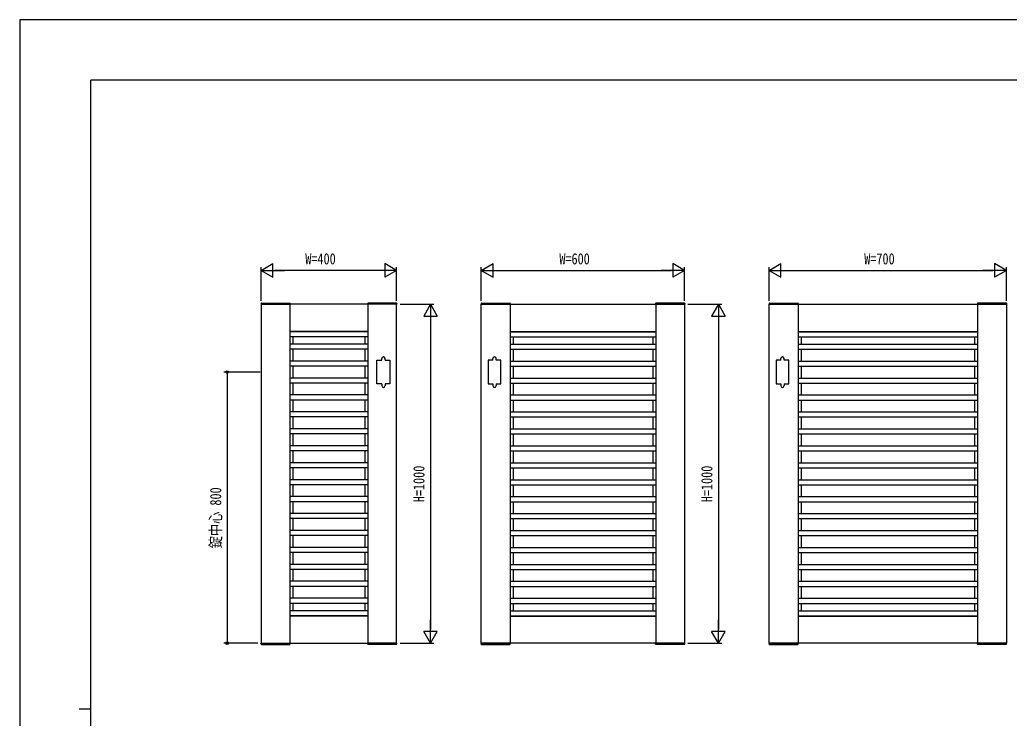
# Model space of a CAD drawing. Units: millimetres on the paper. Extents: x -297 to 297, y -210 to 210.
# Drawn here: x -297 to -4.9, y 3.9 to 210 of the extents above; entities that cross this region are included whole.
import ezdxf
from ezdxf.enums import TextEntityAlignment as Align

# ---------------------------------------------------------------- set-up
doc = ezdxf.new("R2010")
doc.units = ezdxf.units.MM
for name, color, linetype in [('0-2_YKK_A1', 4, 'Continuous'), ('0-3_YKK_D', 6, 'Continuous'), ('0-4_YKK_ZWAK', 7, 'Continuous')]:
    doc.layers.add(name, color=color, linetype=linetype)
doc.styles.add('ＭＳ ゴシック', font='')
doc.styles.get('ＭＳ ゴシック').set_extended_font_data('MS Gothic')

msp = doc.modelspace()

# ---------------------------------------------------------------- linework, layer by layer
at = {"layer": '0-2_YKK_A1'}
for p, q in [((-225.791, 126.287), (-225.804, 126.032)), ((-225.804, 126.032), (-217.204, 126.032)), ((-225.691, 126.382), (-217.318, 126.382)), ((-217.254, 126.032), (-217.254, 26.032)), ((-217.218, 126.287), (-217.204, 126.032)), ((-194.291, 126.287), (-194.304, 126.032)), ((-185.704, 126.032), (-194.304, 126.032)), ((-194.254, 126.032), (-194.254, 26.032)), ((-185.818, 126.382), (-194.191, 126.382)), ((-185.718, 126.287), (-185.704, 126.032)), ((-160.791, 126.287), (-160.804, 126.032)), ((-160.804, 126.032), (-152.204, 126.032)), ((-160.691, 126.382), (-152.318, 126.382)), ((-152.254, 126.032), (-152.254, 26.032)), ((-152.218, 126.287), (-152.204, 126.032)), ((-109.291, 126.287), (-109.304, 126.032)), ((-100.704, 126.032), (-109.304, 126.032)), ((-109.254, 126.032), (-109.254, 26.032)), ((-100.818, 126.382), (-109.191, 126.382)), ((-100.718, 126.287), (-100.704, 126.032)), ((-75.791, 126.287), (-75.804, 126.032)), ((-75.804, 126.032), (-67.204, 126.032)), ((-75.691, 126.382), (-67.318, 126.382)), ((-67.254, 126.032), (-67.254, 26.032)), ((-67.218, 126.287), (-67.204, 126.032)), ((-14.291, 126.287), (-14.304, 126.032)), ((-5.704, 126.032), (-14.304, 126.032)), ((-14.254, 126.032), (-14.254, 26.032)), ((-5.818, 126.382), (-14.191, 126.382)), ((-5.718, 126.287), (-5.704, 126.032)), ((-194.254, 118.032), (-217.254, 118.032)), ((-194.254, 117.952), (-217.254, 117.952)), ((-216.374, 118.032), (-216.374, 117.952)), ((-195.134, 118.032), (-195.134, 117.952)), ((-152.254, 118.032), (-109.254, 118.032)), ((-152.254, 117.952), (-109.254, 117.952)), ((-151.374, 118.032), (-151.374, 117.952)), ((-110.134, 118.032), (-110.134, 117.952)), ((-67.254, 118.032), (-14.254, 118.032)), ((-67.254, 117.952), (-14.254, 117.952)), ((-66.374, 118.032), (-66.374, 117.952)), ((-15.134, 118.032), (-15.134, 117.952)), ((-194.254, 116.452), (-217.254, 116.452)), ((-194.254, 114.282), (-217.254, 114.282)), ((-216.374, 116.452), (-216.374, 114.282)), ((-195.134, 116.452), (-195.134, 114.282)), ((-152.254, 116.452), (-109.254, 116.452)), ((-152.254, 114.282), (-109.254, 114.282)), ((-151.374, 116.452), (-151.374, 114.282)), ((-110.134, 116.452), (-110.134, 114.282)), ((-67.254, 116.452), (-14.254, 116.452)), ((-67.254, 114.282), (-14.254, 114.282)), ((-66.374, 116.452), (-66.374, 114.282)), ((-15.134, 116.452), (-15.134, 114.282)), ((-194.254, 112.782), (-217.254, 112.782)), ((-216.374, 112.782), (-216.374, 109.282)), ((-195.134, 112.782), (-195.134, 109.282)), ((-152.254, 112.782), (-109.254, 112.782)), ((-151.374, 112.782), (-151.374, 109.282)), ((-110.134, 112.782), (-110.134, 109.282)), ((-67.254, 112.782), (-14.254, 112.782)), ((-66.374, 112.782), (-66.374, 109.282)), ((-15.134, 112.782), (-15.134, 109.282)), ((-194.254, 109.282), (-217.254, 109.282)), ((-190.154, 109.532), (-190.154, 110.032)), ((-189.154, 109.532), (-189.154, 110.032)), ((-157.354, 109.532), (-157.354, 110.032)), ((-156.354, 109.532), (-156.354, 110.032)), ((-152.254, 109.282), (-109.254, 109.282)), ((-72.354, 109.532), (-72.354, 110.032)), ((-71.354, 109.532), (-71.354, 110.032)), ((-67.254, 109.282), (-14.254, 109.282)), ((-194.254, 107.782), (-217.254, 107.782)), ((-216.374, 107.782), (-216.374, 104.282)), ((-195.134, 107.782), (-195.134, 104.282)), ((-152.254, 107.782), (-109.254, 107.782)), ((-151.374, 107.782), (-151.374, 104.282)), ((-110.134, 107.782), (-110.134, 104.282)), ((-67.254, 107.782), (-14.254, 107.782)), ((-66.374, 107.782), (-66.374, 104.282)), ((-15.134, 107.782), (-15.134, 104.282)), ((-194.254, 104.282), (-217.254, 104.282)), ((-194.254, 102.782), (-217.254, 102.782)), ((-216.374, 102.782), (-216.374, 99.282)), ((-195.134, 102.782), (-195.134, 99.282)), ((-190.154, 102.532), (-190.154, 102.032)), ((-189.154, 102.532), (-189.154, 102.032)), ((-157.354, 102.532), (-157.354, 102.032)), ((-156.354, 102.532), (-156.354, 102.032)), ((-152.254, 104.282), (-109.254, 104.282)), ((-152.254, 102.782), (-109.254, 102.782)), ((-151.374, 102.782), (-151.374, 99.282)), ((-110.134, 102.782), (-110.134, 99.282)), ((-72.354, 102.532), (-72.354, 102.032)), ((-71.354, 102.532), (-71.354, 102.032)), ((-67.254, 104.282), (-14.254, 104.282)), ((-67.254, 102.782), (-14.254, 102.782)), ((-66.374, 102.782), (-66.374, 99.282)), ((-15.134, 102.782), (-15.134, 99.282)), ((-194.254, 99.282), (-217.254, 99.282)), ((-194.254, 97.782), (-217.254, 97.782)), ((-216.374, 97.782), (-216.374, 94.282)), ((-195.134, 97.782), (-195.134, 94.282)), ((-152.254, 99.282), (-109.254, 99.282)), ((-152.254, 97.782), (-109.254, 97.782)), ((-151.374, 97.782), (-151.374, 94.282)), ((-110.134, 97.782), (-110.134, 94.282)), ((-67.254, 99.282), (-14.254, 99.282)), ((-67.254, 97.782), (-14.254, 97.782)), ((-66.374, 97.782), (-66.374, 94.282)), ((-15.134, 97.782), (-15.134, 94.282)), ((-194.254, 94.282), (-217.254, 94.282)), ((-152.254, 94.282), (-109.254, 94.282)), ((-67.254, 94.282), (-14.254, 94.282)), ((-194.254, 92.782), (-217.254, 92.782)), ((-216.374, 92.782), (-216.374, 89.282)), ((-195.134, 92.782), (-195.134, 89.282)), ((-152.254, 92.782), (-109.254, 92.782)), ((-151.374, 92.782), (-151.374, 89.282)), ((-110.134, 92.782), (-110.134, 89.282)), ((-67.254, 92.782), (-14.254, 92.782)), ((-66.374, 92.782), (-66.374, 89.282)), ((-15.134, 92.782), (-15.134, 89.282)), ((-194.254, 89.282), (-217.254, 89.282)), ((-194.254, 87.782), (-217.254, 87.782)), ((-216.374, 87.782), (-216.374, 84.282)), ((-195.134, 87.782), (-195.134, 84.282)), ((-152.254, 89.282), (-109.254, 89.282)), ((-152.254, 87.782), (-109.254, 87.782)), ((-151.374, 87.782), (-151.374, 84.282)), ((-110.134, 87.782), (-110.134, 84.282)), ((-67.254, 89.282), (-14.254, 89.282)), ((-67.254, 87.782), (-14.254, 87.782)), ((-66.374, 87.782), (-66.374, 84.282)), ((-15.134, 87.782), (-15.134, 84.282)), ((-194.254, 84.282), (-217.254, 84.282)), ((-194.254, 82.782), (-217.254, 82.782)), ((-216.374, 82.782), (-216.374, 79.282)), ((-195.134, 82.782), (-195.134, 79.282)), ((-152.254, 84.282), (-109.254, 84.282)), ((-152.254, 82.782), (-109.254, 82.782)), ((-151.374, 82.782), (-151.374, 79.282)), ((-110.134, 82.782), (-110.134, 79.282)), ((-67.254, 84.282), (-14.254, 84.282)), ((-67.254, 82.782), (-14.254, 82.782)), ((-66.374, 82.782), (-66.374, 79.282)), ((-15.134, 82.782), (-15.134, 79.282)), ((-194.254, 79.282), (-217.254, 79.282)), ((-152.254, 79.282), (-109.254, 79.282)), ((-67.254, 79.282), (-14.254, 79.282)), ((-194.254, 77.782), (-217.254, 77.782)), ((-216.374, 77.782), (-216.374, 74.282)), ((-195.134, 77.782), (-195.134, 74.282)), ((-152.254, 77.782), (-109.254, 77.782)), ((-151.374, 77.782), (-151.374, 74.282)), ((-110.134, 77.782), (-110.134, 74.282)), ((-67.254, 77.782), (-14.254, 77.782)), ((-66.374, 77.782), (-66.374, 74.282)), ((-15.134, 77.782), (-15.134, 74.282)), ((-194.254, 74.282), (-217.254, 74.282)), ((-152.254, 74.282), (-109.254, 74.282)), ((-67.254, 74.282), (-14.254, 74.282)), ((-194.254, 72.782), (-217.254, 72.782)), ((-216.374, 72.782), (-216.374, 69.282)), ((-195.134, 72.782), (-195.134, 69.282)), ((-152.254, 72.782), (-109.254, 72.782)), ((-151.374, 72.782), (-151.374, 69.282)), ((-110.134, 72.782), (-110.134, 69.282)), ((-67.254, 72.782), (-14.254, 72.782)), ((-66.374, 72.782), (-66.374, 69.282)), ((-15.134, 72.782), (-15.134, 69.282)), ((-194.254, 69.282), (-217.254, 69.282)), ((-194.254, 67.782), (-217.254, 67.782)), ((-216.374, 67.782), (-216.374, 64.282)), ((-195.134, 67.782), (-195.134, 64.282)), ((-152.254, 69.282), (-109.254, 69.282)), ((-152.254, 67.782), (-109.254, 67.782)), ((-151.374, 67.782), (-151.374, 64.282)), ((-110.134, 67.782), (-110.134, 64.282)), ((-67.254, 69.282), (-14.254, 69.282)), ((-67.254, 67.782), (-14.254, 67.782)), ((-66.374, 67.782), (-66.374, 64.282)), ((-15.134, 67.782), (-15.134, 64.282)), ((-194.254, 64.282), (-217.254, 64.282)), ((-152.254, 64.282), (-109.254, 64.282)), ((-67.254, 64.282), (-14.254, 64.282)), ((-194.254, 62.782), (-217.254, 62.782)), ((-216.374, 62.782), (-216.374, 59.282)), ((-195.134, 62.782), (-195.134, 59.282)), ((-152.254, 62.782), (-109.254, 62.782)), ((-151.374, 62.782), (-151.374, 59.282)), ((-110.134, 62.782), (-110.134, 59.282)), ((-67.254, 62.782), (-14.254, 62.782)), ((-66.374, 62.782), (-66.374, 59.282)), ((-15.134, 62.782), (-15.134, 59.282)), ((-194.254, 59.282), (-217.254, 59.282)), ((-152.254, 59.282), (-109.254, 59.282)), ((-67.254, 59.282), (-14.254, 59.282)), ((-194.254, 57.782), (-217.254, 57.782)), ((-216.374, 57.782), (-216.374, 54.282)), ((-195.134, 57.782), (-195.134, 54.282)), ((-152.254, 57.782), (-109.254, 57.782)), ((-151.374, 57.782), (-151.374, 54.282)), ((-110.134, 57.782), (-110.134, 54.282)), ((-67.254, 57.782), (-14.254, 57.782)), ((-66.374, 57.782), (-66.374, 54.282)), ((-15.134, 57.782), (-15.134, 54.282)), ((-194.254, 54.282), (-217.254, 54.282)), ((-194.254, 52.782), (-217.254, 52.782)), ((-216.374, 52.782), (-216.374, 49.282)), ((-195.134, 52.782), (-195.134, 49.282)), ((-152.254, 54.282), (-109.254, 54.282)), ((-152.254, 52.782), (-109.254, 52.782)), ((-151.374, 52.782), (-151.374, 49.282)), ((-110.134, 52.782), (-110.134, 49.282)), ((-67.254, 54.282), (-14.254, 54.282)), ((-67.254, 52.782), (-14.254, 52.782)), ((-66.374, 52.782), (-66.374, 49.282)), ((-15.134, 52.782), (-15.134, 49.282)), ((-194.254, 49.282), (-217.254, 49.282)), ((-194.254, 47.782), (-217.254, 47.782)), ((-216.374, 47.782), (-216.374, 44.282)), ((-195.134, 47.782), (-195.134, 44.282)), ((-152.254, 49.282), (-109.254, 49.282)), ((-152.254, 47.782), (-109.254, 47.782)), ((-151.374, 47.782), (-151.374, 44.282)), ((-110.134, 47.782), (-110.134, 44.282)), ((-67.254, 49.282), (-14.254, 49.282)), ((-67.254, 47.782), (-14.254, 47.782)), ((-66.374, 47.782), (-66.374, 44.282)), ((-15.134, 47.782), (-15.134, 44.282)), ((-194.254, 44.282), (-217.254, 44.282)), ((-152.254, 44.282), (-109.254, 44.282)), ((-67.254, 44.282), (-14.254, 44.282)), ((-194.254, 42.782), (-217.254, 42.782)), ((-216.374, 42.782), (-216.374, 39.282)), ((-195.134, 42.782), (-195.134, 39.282)), ((-152.254, 42.782), (-109.254, 42.782)), ((-151.374, 42.782), (-151.374, 39.282)), ((-110.134, 42.782), (-110.134, 39.282)), ((-67.254, 42.782), (-14.254, 42.782)), ((-66.374, 42.782), (-66.374, 39.282)), ((-15.134, 42.782), (-15.134, 39.282)), ((-194.254, 39.282), (-217.254, 39.282)), ((-152.254, 39.282), (-109.254, 39.282)), ((-67.254, 39.282), (-14.254, 39.282)), ((-194.254, 37.782), (-217.254, 37.782)), ((-194.254, 35.612), (-217.254, 35.612)), ((-216.374, 37.782), (-216.374, 35.612)), ((-195.134, 37.782), (-195.134, 35.612)), ((-152.254, 37.782), (-109.254, 37.782)), ((-152.254, 35.612), (-109.254, 35.612)), ((-151.374, 37.782), (-151.374, 35.612)), ((-110.134, 37.782), (-110.134, 35.612)), ((-67.254, 37.782), (-14.254, 37.782)), ((-67.254, 35.612), (-14.254, 35.612)), ((-66.374, 37.782), (-66.374, 35.612)), ((-15.134, 37.782), (-15.134, 35.612)), ((-194.254, 34.112), (-217.254, 34.112)), ((-194.254, 34.032), (-217.254, 34.032)), ((-216.374, 34.112), (-216.374, 34.032)), ((-195.134, 34.112), (-195.134, 34.032)), ((-152.254, 34.112), (-109.254, 34.112)), ((-152.254, 34.032), (-109.254, 34.032)), ((-151.374, 34.112), (-151.374, 34.032)), ((-110.134, 34.112), (-110.134, 34.032)), ((-67.254, 34.112), (-14.254, 34.112)), ((-67.254, 34.032), (-14.254, 34.032)), ((-66.374, 34.112), (-66.374, 34.032)), ((-15.134, 34.112), (-15.134, 34.032)), ((-225.804, 26.032), (-217.204, 26.032)), ((-225.791, 25.777), (-225.804, 26.032)), ((-225.691, 25.682), (-217.318, 25.682)), ((-217.218, 25.777), (-217.204, 26.032)), ((-185.704, 26.032), (-194.304, 26.032)), ((-194.291, 25.777), (-194.304, 26.032)), ((-185.818, 25.682), (-194.191, 25.682)), ((-185.718, 25.777), (-185.704, 26.032)), ((-160.804, 26.032), (-152.204, 26.032)), ((-160.791, 25.777), (-160.804, 26.032)), ((-160.691, 25.682), (-152.318, 25.682)), ((-152.218, 25.777), (-152.204, 26.032)), ((-100.704, 26.032), (-109.304, 26.032)), ((-109.291, 25.777), (-109.304, 26.032)), ((-100.818, 25.682), (-109.191, 25.682)), ((-100.718, 25.777), (-100.704, 26.032)), ((-75.804, 26.032), (-67.204, 26.032)), ((-75.791, 25.777), (-75.804, 26.032)), ((-75.691, 25.682), (-67.318, 25.682)), ((-67.218, 25.777), (-67.204, 26.032)), ((-5.704, 26.032), (-14.304, 26.032)), ((-14.291, 25.777), (-14.304, 26.032)), ((-5.818, 25.682), (-14.191, 25.682)), ((-5.718, 25.777), (-5.704, 26.032))]:
    msp.add_line(p, q, dxfattribs=at)
for points in [[(-185.754, 126.032), (-225.754, 126.032), (-225.754, 26.032), (-185.754, 26.032)], [(-160.754, 126.032), (-100.754, 126.032), (-100.754, 26.032), (-160.754, 26.032)], [(-75.754, 126.032), (-5.754, 126.032), (-5.754, 26.032), (-75.754, 26.032)]]:
    msp.add_lwpolyline(points, close=True, dxfattribs=at)
for points in [[(-190.154, 102.532), (-191.554, 102.532), (-191.554, 109.532), (-190.154, 109.532)], [(-189.154, 109.532), (-187.754, 109.532), (-187.754, 102.532), (-189.154, 102.532)], [(-157.354, 109.532), (-158.754, 109.532), (-158.754, 102.532), (-157.354, 102.532)], [(-156.354, 102.532), (-154.954, 102.532), (-154.954, 109.532), (-156.354, 109.532)], [(-72.354, 109.532), (-73.754, 109.532), (-73.754, 102.532), (-72.354, 102.532)], [(-71.354, 102.532), (-69.954, 102.532), (-69.954, 109.532), (-71.354, 109.532)]]:
    msp.add_lwpolyline(points, dxfattribs=at)
for centre, radius, start, end in [((-225.691, 126.282), 0.1, 90, 177), ((-217.318, 126.282), 0.1, 3, 90), ((-194.191, 126.282), 0.1, 90, 177), ((-185.818, 126.282), 0.1, 3, 90), ((-160.691, 126.282), 0.1, 90, 177), ((-152.318, 126.282), 0.1, 3, 90), ((-109.191, 126.282), 0.1, 90, 177), ((-100.818, 126.282), 0.1, 3, 90), ((-75.691, 126.282), 0.1, 90, 177), ((-67.318, 126.282), 0.1, 3, 90), ((-14.191, 126.282), 0.1, 90, 177), ((-5.818, 126.282), 0.1, 3, 90), ((-189.654, 110.032), 0.5, 0, 180), ((-156.854, 110.032), 0.5, 0, 180), ((-71.854, 110.032), 0.5, 0, 180), ((-189.654, 102.032), 0.5, 180, 0), ((-156.854, 102.032), 0.5, 180, 0), ((-71.854, 102.032), 0.5, 180, 0), ((-225.691, 25.782), 0.1, 183, 270), ((-217.318, 25.782), 0.1, 270, 357), ((-194.191, 25.782), 0.1, 183, 270), ((-185.818, 25.782), 0.1, 270, 357), ((-160.691, 25.782), 0.1, 183, 270), ((-152.318, 25.782), 0.1, 270, 357), ((-109.191, 25.782), 0.1, 183, 270), ((-100.818, 25.782), 0.1, 270, 357), ((-75.691, 25.782), 0.1, 183, 270), ((-67.318, 25.782), 0.1, 270, 357), ((-14.191, 25.782), 0.1, 183, 270), ((-5.818, 25.782), 0.1, 270, 357)]:
    msp.add_arc(centre, radius, start, end, dxfattribs=at)
at = {"layer": '0-3_YKK_D'}
for p, q in [((-225.754, 136.032), (-222.29, 138.032)), ((-222.29, 134.032), (-222.29, 138.032)), ((-185.754, 136.032), (-189.218, 138.032)), ((-189.218, 138.032), (-189.218, 134.032)), ((-160.754, 136.032), (-157.29, 138.032)), ((-157.29, 134.032), (-157.29, 138.032)), ((-100.754, 136.032), (-104.218, 138.032)), ((-104.218, 138.032), (-104.218, 134.032)), ((-75.754, 136.032), (-72.29, 138.032)), ((-72.29, 134.032), (-72.29, 138.032)), ((-5.754, 136.032), (-9.218, 138.032)), ((-9.218, 138.032), (-9.218, 134.032)), ((-225.754, 127.032), (-225.754, 137.032)), ((-225.754, 136.032), (-222.29, 134.032)), ((-225.754, 136.032), (-218.826, 136.032)), ((-189.754, 136.032), (-221.754, 136.032)), ((-185.754, 136.032), (-192.683, 136.032)), ((-185.754, 136.032), (-189.218, 134.032)), ((-185.754, 127.032), (-185.754, 137.032)), ((-160.754, 127.032), (-160.754, 137.032)), ((-160.754, 136.032), (-157.29, 134.032)), ((-160.754, 136.032), (-153.826, 136.032)), ((-156.754, 136.032), (-104.754, 136.032)), ((-100.754, 136.032), (-107.683, 136.032)), ((-100.754, 136.032), (-104.218, 134.032)), ((-100.754, 127.032), (-100.754, 137.032)), ((-75.754, 127.032), (-75.754, 137.032)), ((-75.754, 136.032), (-72.29, 134.032)), ((-75.754, 136.032), (-68.826, 136.032)), ((-71.754, 136.032), (-9.754, 136.032)), ((-5.754, 136.032), (-12.683, 136.032)), ((-5.754, 136.032), (-9.218, 134.032)), ((-5.754, 127.032), (-5.754, 137.032)), ((-184.754, 126.032), (-174.754, 126.032)), ((-175.754, 126.032), (-177.754, 122.568)), ((-175.754, 126.032), (-173.754, 122.568)), ((-175.754, 126.032), (-175.754, 119.104)), ((-99.754, 126.032), (-89.754, 126.032)), ((-90.754, 126.032), (-92.754, 122.568)), ((-90.754, 126.032), (-88.754, 122.568)), ((-90.754, 126.032), (-90.754, 119.104)), ((-177.754, 122.568), (-173.754, 122.568)), ((-175.754, 122.032), (-175.754, 30.032)), ((-92.754, 122.568), (-88.754, 122.568)), ((-90.754, 122.032), (-90.754, 30.032)), ((-226.004, 106.032), (-236.754, 106.032)), ((-235.754, 106.032), (-235.754, 26.032)), ((-175.754, 26.032), (-175.754, 32.96)), ((-90.754, 26.032), (-90.754, 32.96)), ((-175.754, 26.032), (-177.754, 29.496)), ((-173.754, 29.496), (-177.754, 29.496)), ((-175.754, 26.032), (-173.754, 29.496)), ((-90.754, 26.032), (-92.754, 29.496)), ((-88.754, 29.496), (-92.754, 29.496)), ((-90.754, 26.032), (-88.754, 29.496)), ((-226.754, 26.032), (-236.754, 26.032)), ((-184.754, 26.032), (-174.754, 26.032)), ((-99.754, 26.032), (-89.754, 26.032))]:
    msp.add_line(p, q, dxfattribs=at)
for centre in [(-235.754, 106.032), (-235.754, 26.032)]:
    msp.add_circle(centre, 0.375, dxfattribs=at)
at = {"layer": '0-4_YKK_ZWAK'}
for p, q in [((270.001, 192.15), (-275.999, 192.15)), ((-275.999, -178.85), (-275.999, 192.15)), ((-279.499, 6.65), (-275.999, 6.65))]:
    msp.add_line(p, q, dxfattribs=at)
msp.add_lwpolyline([(-297, -210), (297, -210), (297, 210), (-297, 210)], close=True, dxfattribs=at)

# ---------------------------------------------------------------- texts
at = {"layer": '0-3_YKK_D', "style": 'ＭＳ ゴシック', "width": 0.8}
for s, p in [('W=400', (-212.714, 136.832)), ('W=600', (-137.714, 136.832)), ('W=700', (-47.714, 136.832))]:
    msp.add_text(s, height=3.299, dxfattribs=at).set_placement(p, align=Align.BOTTOM_LEFT)
for s, p in [('H=1000', (-176.554, 67.632)), ('H=1000', (-91.554, 67.632)), ('錠中心 800', (-236.554, 54.032))]:
    msp.add_text(s, height=3.299, rotation=90, dxfattribs=at).set_placement(p, align=Align.BOTTOM_LEFT)

doc.saveas('drawing.dxf')
